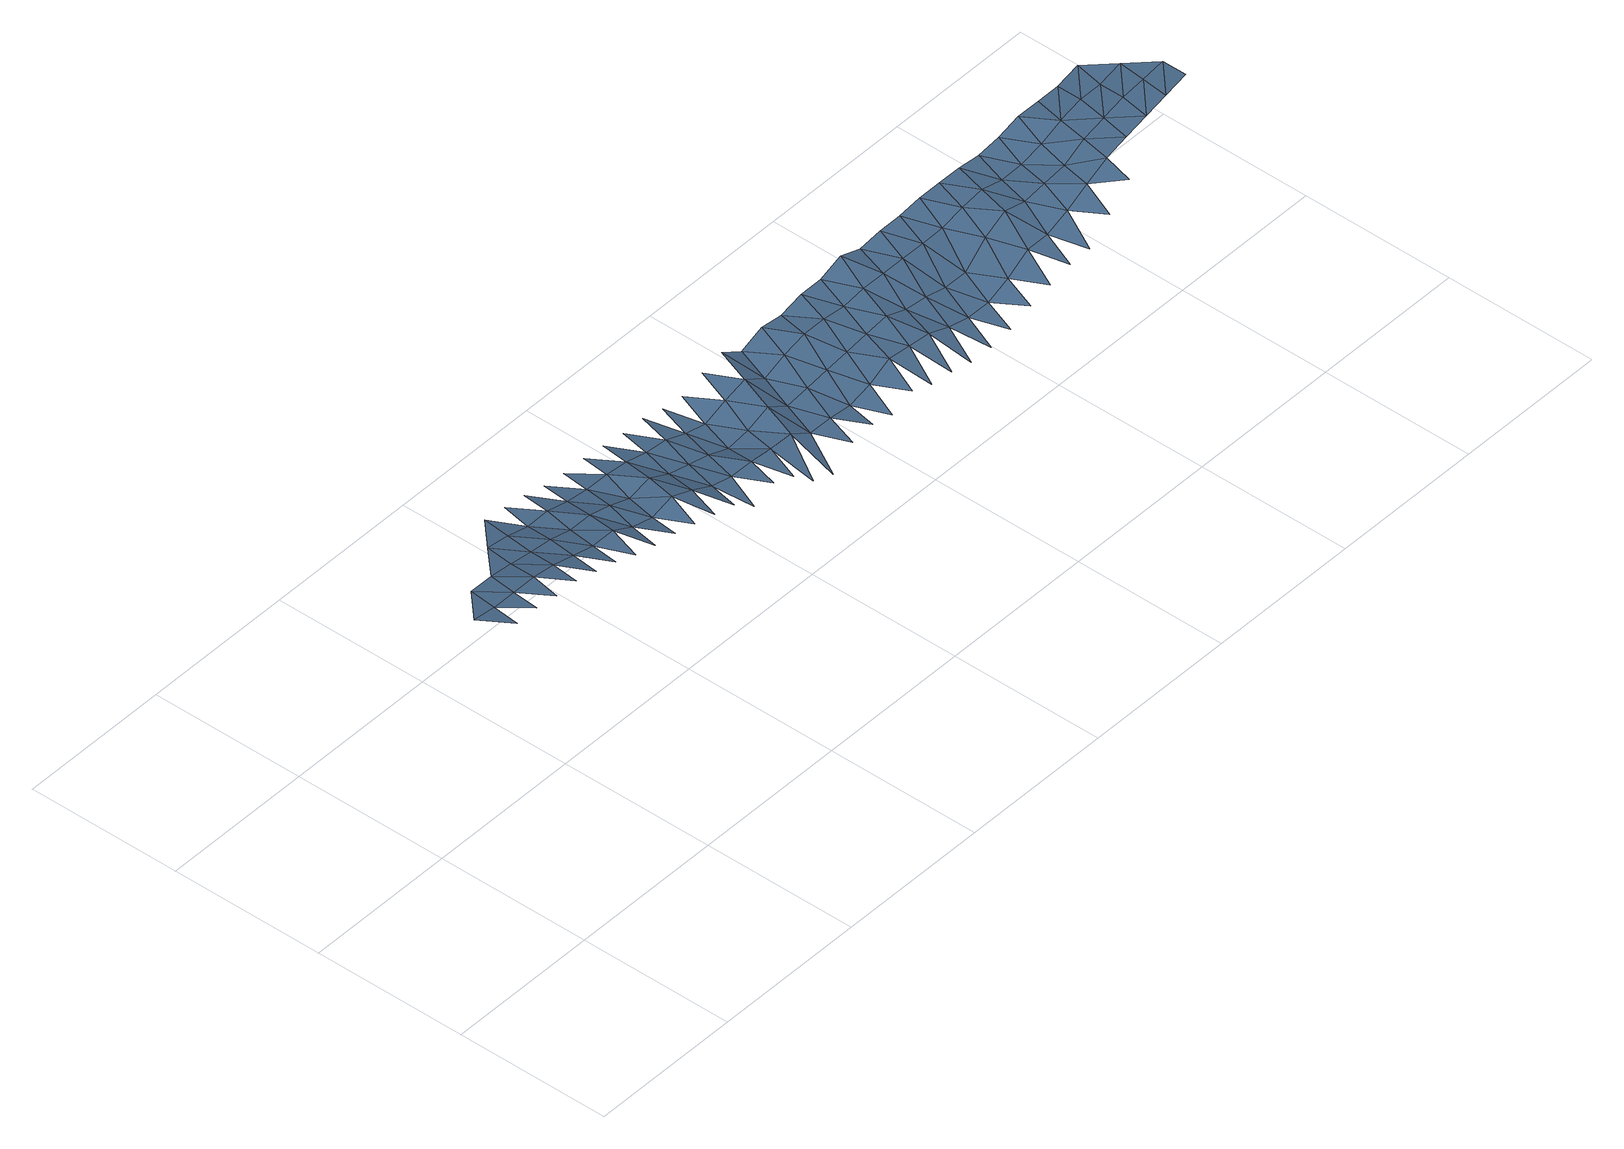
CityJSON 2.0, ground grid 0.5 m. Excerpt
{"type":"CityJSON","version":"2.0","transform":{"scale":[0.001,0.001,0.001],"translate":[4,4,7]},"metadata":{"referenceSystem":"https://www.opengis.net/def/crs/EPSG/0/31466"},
"CityObjects":{
"waterbody1":{"type":"WaterBody","attributes":{"description":"Lake of the Karlsruhe Institute of Technology","name":"Lake KIT","class":"1060","LandElementProperties.state":"existing","LandElementProperties.material":"water"},"geometry":[{"type":"MultiSurface","lod":"3","boundaries":[[[0,1,2]],[[0,2,3]],[[4,3,2]],[[2,5,4]],[[3,4,6]],[[7,6,4]],[[4,8,7]],[[6,7,9]],[[6,9,10]],[[11,9,7]],[[12,10,9]],[[7,13,11]],[[9,11,12]],[[10,12,14]],[[15,12,11]],[[10,14,16]],[[17,14,12]],[[11,18,15]],[[19,16,14]],[[12,15,17]],[[14,17,19]],[[20,17,15]],[[21,19,17]],[[15,22,20]],[[23,24,19]],[[17,20,21]],[[19,21,23]],[[25,21,20]],[[26,23,21]],[[20,27,25]],[[28,29,23]],[[21,25,26]],[[23,26,28]],[[30,26,25]],[[31,28,26]],[[25,32,30]],[[33,34,28]],[[26,30,31]],[[28,31,33]],[[35,31,30]],[[36,33,31]],[[30,37,35]],[[38,39,33]],[[31,35,36]],[[33,36,38]],[[40,36,35]],[[41,38,36]],[[35,42,40]],[[43,44,38]],[[36,40,41]],[[38,41,43]],[[45,41,40]],[[46,43,41]],[[40,47,45]],[[48,49,43]],[[41,45,46]],[[43,46,48]],[[50,46,45]],[[51,48,46]],[[45,52,50]],[[53,54,48]],[[46,50,51]],[[48,51,53]],[[55,51,50]],[[56,53,51]],[[50,57,55]],[[58,59,53]],[[51,55,56]],[[53,56,58]],[[60,56,55]],[[61,58,56]],[[55,62,60]],[[63,64,58]],[[56,60,61]],[[58,61,63]],[[65,61,60]],[[66,63,61]],[[60,67,65]],[[68,69,63]],[[61,65,66]],[[63,66,68]],[[70,66,65]],[[71,68,66]],[[65,72,70]],[[73,74,68]],[[66,70,71]],[[68,71,73]],[[75,71,70]],[[76,73,71]],[[70,77,75]],[[78,79,73]],[[71,75,76]],[[73,76,78]],[[80,76,75]],[[79,78,81]],[[82,78,76]],[[75,83,80]],[[84,81,78]],[[76,80,82]],[[78,82,84]],[[85,82,80]],[[81,84,86]],[[87,84,82]],[[80,88,85]],[[89,86,84]],[[82,85,87]],[[84,87,89]],[[90,87,85]],[[86,89,91]],[[92,89,87]],[[85,93,90]],[[94,91,89]],[[87,90,92]],[[89,92,94]],[[95,92,90]],[[91,94,96]],[[97,94,92]],[[90,98,95]],[[99,96,94]],[[92,95,97]],[[94,97,99]],[[100,97,95]],[[96,99,101]],[[102,99,97]],[[95,103,100]],[[104,101,99]],[[97,100,102]],[[99,102,104]],[[105,102,100]],[[101,104,106]],[[107,104,102]],[[100,108,105]],[[109,106,104]],[[102,105,107]],[[104,107,109]],[[110,107,105]],[[106,109,111]],[[112,109,107]],[[105,113,110]],[[114,111,109]],[[107,110,112]],[[109,112,114]],[[115,112,110]],[[111,114,116]],[[117,114,112]],[[110,118,115]],[[119,116,114]],[[112,115,117]],[[114,117,119]],[[120,117,115]],[[116,119,121]],[[122,119,117]],[[115,123,120]],[[124,121,119]],[[117,120,122]],[[119,122,124]],[[125,122,120]],[[121,124,126]],[[127,124,122]],[[120,128,125]],[[129,126,124]],[[122,125,127]],[[124,127,129]],[[130,127,125]],[[126,129,131]],[[132,129,127]],[[125,133,130]],[[134,131,129]],[[127,130,132]],[[129,132,134]],[[135,132,130]],[[131,134,136]],[[137,134,132]],[[130,138,135]],[[139,136,134]],[[132,135,137]],[[134,137,139]],[[140,137,135]],[[136,139,141]],[[142,139,137]],[[135,143,140]],[[144,141,139]],[[137,140,142]],[[139,142,144]],[[145,142,140]],[[141,144,146]],[[147,144,142]],[[140,148,145]],[[149,146,144]],[[142,145,147]],[[144,147,149]],[[150,147,145]],[[146,149,151]],[[152,149,147]],[[145,153,150]],[[154,151,149]],[[147,150,152]],[[149,152,154]],[[155,152,150]],[[151,154,156]],[[157,154,152]],[[152,155,157]],[[154,158,156]],[[154,157,159]],[[160,157,155]],[[158,154,159]],[[157,161,159]],[[157,160,162]],[[159,163,158]],[[161,157,162]],[[163,159,161]],[[160,164,162]],[[162,165,161]],[[164,160,166]],[[161,165,163]],[[165,162,164]],[[166,167,164]],[[164,167,165]],[[167,166,168]]],"semantics":{"surfaces":[{"type":"WaterGroundSurface"}],"values":[0,0,0,0,0,0,0,0,0,0,0,0,0,0,0,0,0,0,0,0,0,0,0,0,0,0,0,0,0,0,0,0,0,0,0,0,0,0,0,0,0,0,0,0,0,0,0,0,0,0,0,0,0,0,0,0,0,0,0,0,0,0,0,0,0,0,0,0,0,0,0,0,0,0,0,0,0,0,0,0,0,0,0,0,0,0,0,0,0,0,0,0,0,0,0,0,0,0,0,0,0,0,0,0,0,0,0,0,0,0,0,0,0,0,0,0,0,0,0,0,0,0,0,0,0,0,0,0,0,0,0,0,0,0,0,0,0,0,0,0,0,0,0,0,0,0,0,0,0,0,0,0,0,0,0,0,0,0,0,0,0,0,0,0,0,0,0,0,0,0,0,0,0,0,0,0,0,0,0,0,0,0,0,0,0,0,0,0,0,0,0,0,0,0,0,0,0,0,0,0,0,0,0,0,0,0,0,0,0,0,0,0,0,0,0,0,0,0,0]}}]}
},
"vertices":[
[480,800,999],[560,720,979],[560,800,989],[560,880,999],[640,800,989],[640,720,979],[640,880,999],[720,800,989],[720,720,969],[720,880,989],[720,960,999],[800,800,979],[800,880,979],[800,720,969],[800,960,989],[880,800,959],[800,1040,999],[880,880,969],[880,720,949],[880,960,969],[960,800,939],[960,880,949],[960,720,929],[960,960,969],[880,1040,989],[1040,800,939],[1040,880,949],[1040,720,899],[1040,960,949],[960,1040,979],[1120,800,899],[1120,880,929],[1120,720,879],[1120,960,939],[1040,1040,959],[1200,800,879],[1200,880,899],[1200,720,869],[1200,960,939],[1120,1040,949],[1280,800,899],[1280,880,919],[1280,720,849],[1280,960,929],[1200,1040,949],[1360,800,869],[1360,880,879],[1360,720,829],[1360,960,909],[1280,1040,939],[1440,800,829],[1440,880,859],[1440,720,809],[1440,960,899],[1360,1040,929],[1520,800,809],[1520,880,839],[1520,720,749],[1520,960,869],[1440,1040,929],[1600,800,809],[1600,880,809],[1600,720,779],[1600,960,849],[1520,1040,909],[1680,800,799],[1680,880,819],[1680,720,749],[1680,960,879],[1600,1040,899],[1760,800,799],[1760,880,849],[1760,720,679],[1760,960,899],[1680,1040,929],[1840,800,749],[1840,880,799],[1840,720,649],[1840,960,849],[1760,1040,949],[1920,800,749],[1840,1040,899],[1920,880,809],[1920,720,709],[1920,960,879],[2000,800,739],[1920,1040,929],[2000,880,819],[2000,720,719],[2000,960,899],[2080,800,759],[2000,1040,919],[2080,880,829],[2080,720,699],[2080,960,899],[2160,800,799],[2080,1040,939],[2160,880,839],[2160,720,729],[2160,960,889],[2240,800,789],[2160,1040,939],[2240,880,849],[2240,720,699],[2240,960,899],[2320,800,779],[2240,1040,969],[2320,880,819],[2320,720,689],[2320,960,899],[2400,800,749],[2320,1040,939],[2400,880,809],[2400,720,669],[2400,960,899],[2480,800,729],[2400,1040,949],[2480,880,789],[2480,720,669],[2480,960,899],[2560,800,729],[2480,1040,949],[2560,880,789],[2560,720,679],[2560,960,899],[2640,800,759],[2560,1040,959],[2640,880,859],[2640,720,709],[2640,960,919],[2720,800,809],[2640,1040,959],[2720,880,899],[2720,720,729],[2720,960,929],[2800,800,809],[2720,1040,959],[2800,880,879],[2800,720,749],[2800,960,909],[2880,800,839],[2800,1040,949],[2880,880,889],[2880,720,749],[2880,960,909],[2960,800,879],[2880,1040,959],[2960,880,899],[2960,720,819],[2960,960,929],[3040,800,919],[2960,1040,979],[3040,880,939],[3040,720,889],[3040,960,959],[3120,800,939],[3040,1040,979],[3120,880,959],[3120,1040,979],[3120,960,979],[3200,800,959],[3200,960,979],[3200,880,979],[3200,1040,999],[3280,880,989],[3280,960,999],[3280,800,979],[3360,880,999],[3360,800,999]
]}
